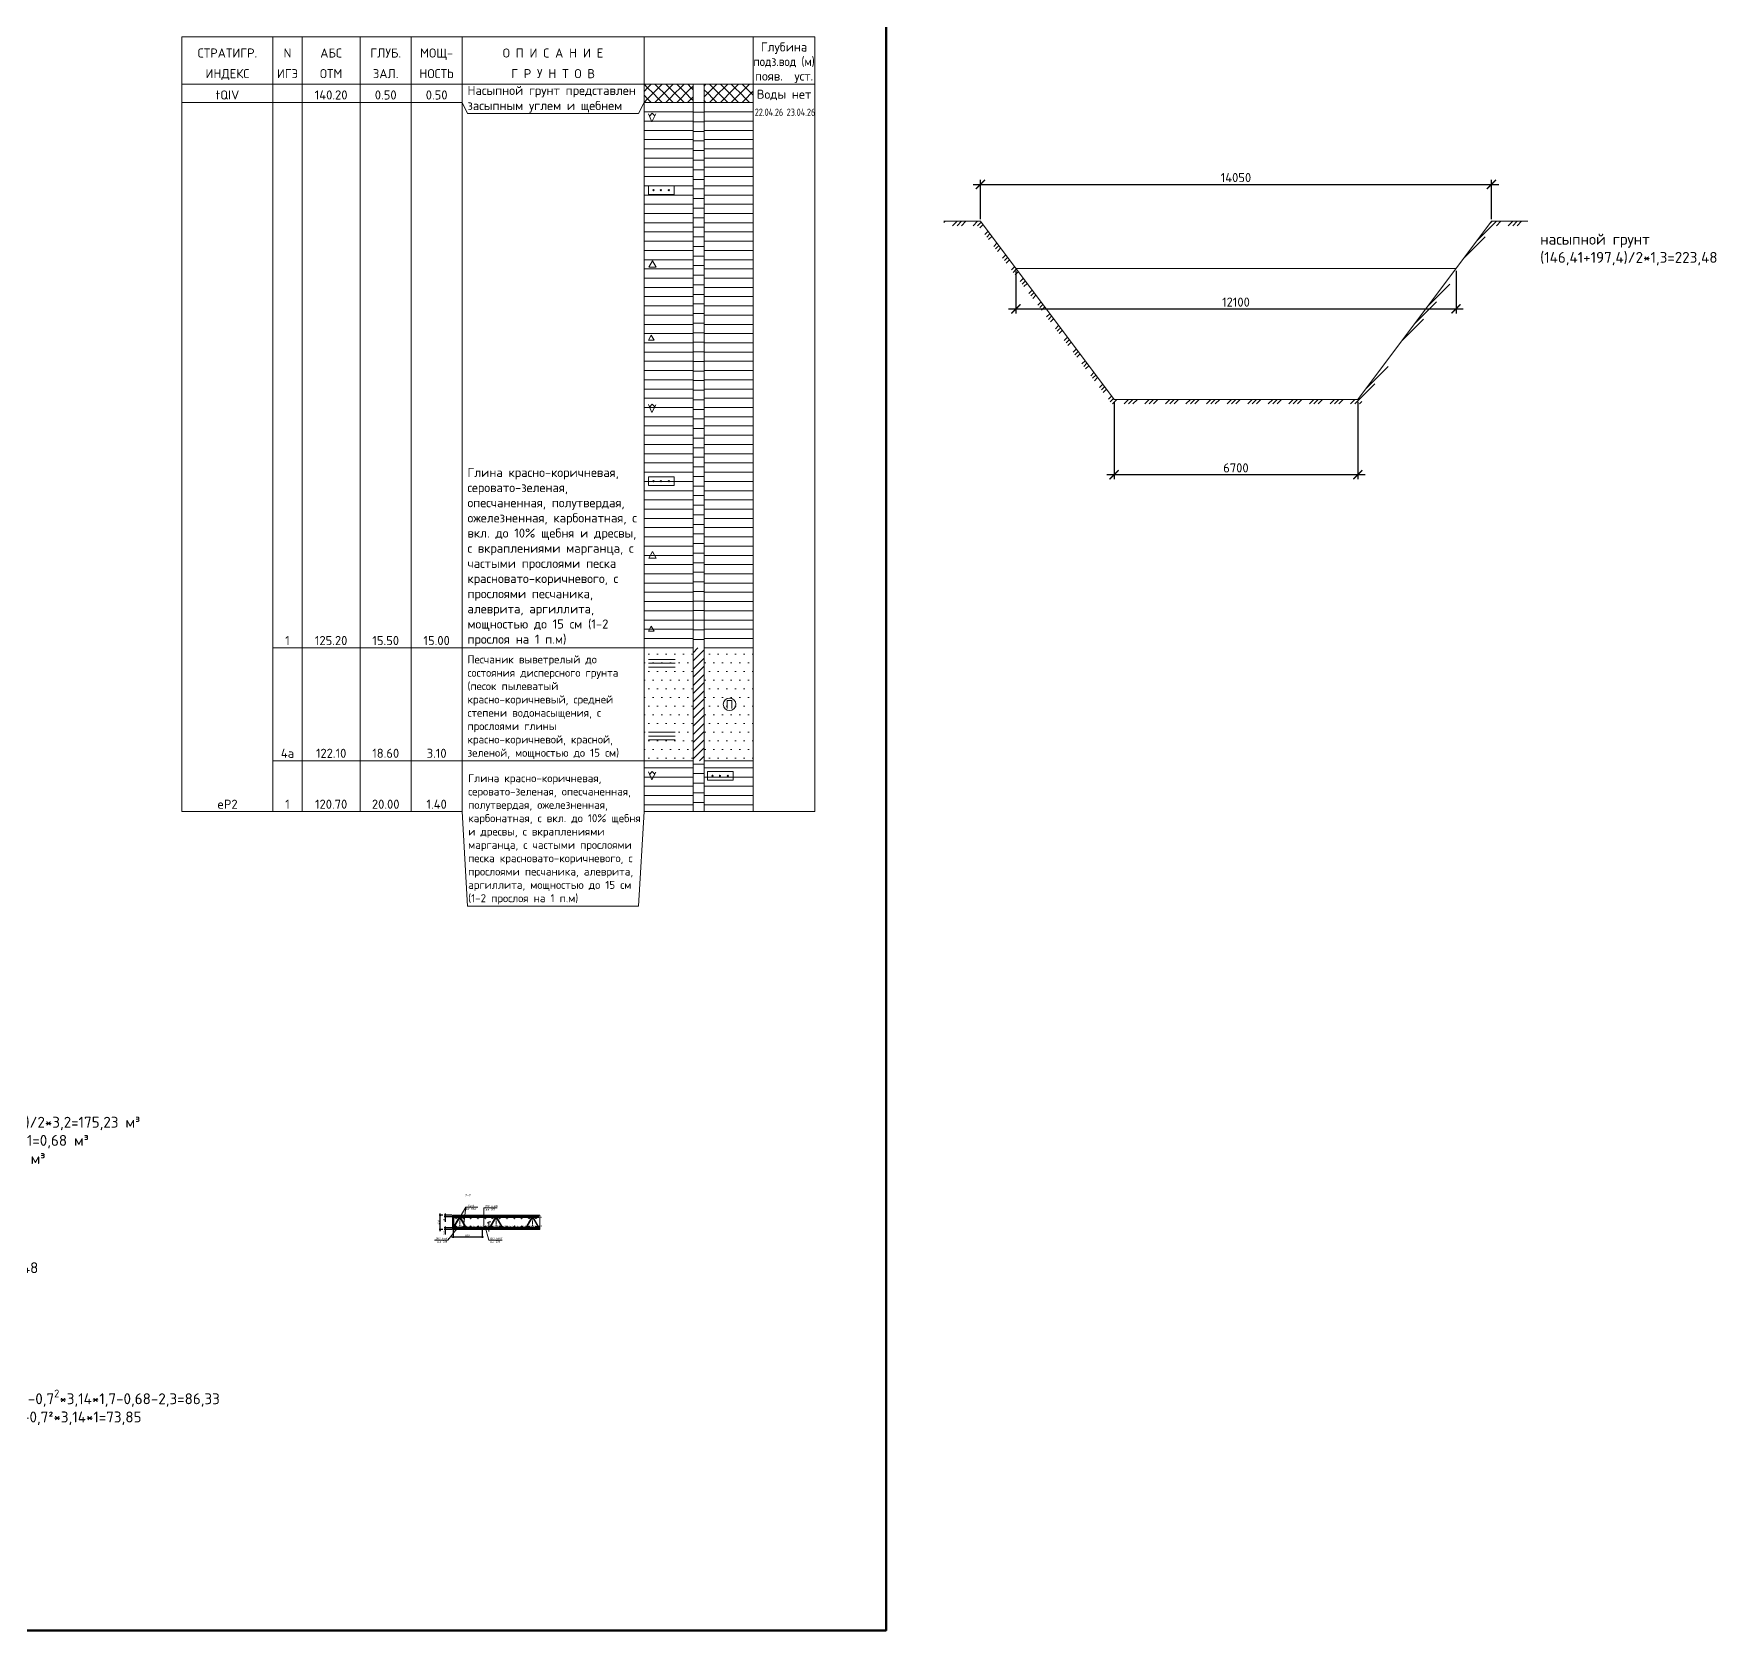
# Model space of a CAD drawing. Header units: metres. Extents: x 317593 to 442455, y 34945 to 102819.
# Drawn here: x 396201 to 442455, y 34945 to 78845 of the extents above; entities that cross this region are included whole.
import ezdxf
from ezdxf.enums import TextEntityAlignment as Align

# ---------------------------------------------------------------- set-up
doc = ezdxf.new("R2010")
doc.units = ezdxf.units.M
doc.header["$PDSIZE"] = 1
doc.linetypes.add('CENTER', pattern=[16, 10, -2, 2, -2])
doc.layers.get('0').update_dxf_attribs({"lineweight": 0})
doc.layers.get('Defpoints').update_dxf_attribs({"color": 3})
for name, color, linetype in [('Fill', 7, 'Continuous'), ('Skv', 7, 'Continuous'), ('Table', 7, 'Continuous')]:
    doc.layers.add(name, color=color, linetype=linetype)
for name, color, linetype, lineweight in [('арматура', 7, 'Continuous', 50), ('второстепенные', 7, 'Continuous', 25), ('выноски', 7, 'Continuous', 15), ('опалубка', 7, 'Continuous', 13), ('оси', 7, 'CENTER', 13), ('основная конструкция', 7, 'Continuous', 50), ('размеры', 7, 'Continuous', 15), ('текст', 7, 'Continuous', 18), ('штриховка', 7, 'Continuous', 9)]:
    doc.layers.add(name, color=color, linetype=linetype, lineweight=lineweight)
doc.layers.add('помощь', color=1, linetype='Continuous', lineweight=0, plot=False)
doc.styles.add('GOST 2.304', font='CS_Gost2304.shx')
doc.styles.add('ISOCPEUR', font='isocpeur.ttf')
doc.styles.add('СПДС', font='isocpeur.ttf')
doc.dimstyles.new('SPDS', dxfattribs={"dimscale": 10, "dimtxt": 2.5, "dimasz": 2.5, "dimexe": 1.25, "dimexo": 0.625, "dimtad": 1, "dimdec": 0, "dimrnd": 0.001, "dimtxsty": 'GOST 2.304', "dimblk": 'ARCHTICK', "dimblk1": 'ARCHTICK', "dimblk2": 'ARCHTICK', "dimcen": 2.5, "dimdle": 2, "dimadec": 0, "dimazin": 2, "dimtfac": 0.75, "dimtdec": 4, "dimtmove": 1, "dimatfit": 3, "dimfxl": 1, "dimtolj": 1, "dimarcsym": 1})
doc.dimstyles.new('SPDS-ISOCUP', dxfattribs={"dimscale": 10, "dimtxt": 2.5, "dimasz": 2.5, "dimexe": 1.25, "dimexo": 0.625, "dimtad": 1, "dimdec": 0, "dimrnd": 0.001, "dimtxsty": 'ISOCPEUR', "dimblk": 'ARCHTICK', "dimcen": 2.5, "dimdle": 2, "dimadec": 0, "dimazin": 2, "dimtfac": 0.75, "dimtdec": 0, "dimtmove": 1, "dimatfit": 3, "dimfxl": 1, "dimtolj": 1, "dimarcsym": 1})
pattern_1 = [(225, (-5052022.17, -22545.54), (3e-14, -300), [212.13, -212.134069]), (315, (-5052172.17, -22395.54), (300, 3e-14), [212.13, -212.134069]), (45, (-5052322.17, -22545.54), (3e-14, 300), [212.13, -212.134069]), (135, (-5052172.17, -22695.54), (-300, 3e-14), [212.13, -212.134069])]
pattern_2 = [(0, (-23494.05, -28462.18), (6e-14, 254), [])]
pattern_3 = [(0, (-23494.05, -28462.18), (119.0625, 238.125), [0, -238.125])]
pattern_4 = [(0, (-23494.05, -28462.18), (6e-14, 263.525), [])]

# ---------------------------------------------------------------- blocks, each defined once
blk = doc.blocks.new('каркасы')
at = {"layer": 'второстепенные', "ltscale": 10}
for points in [[(318737, 71676), (318949, 72050), (318959, 72044), (318747, 71670)], [(319138, 71676), (318926, 72050), (318915, 72044), (319127, 71670)]]:
    blk.add_lwpolyline(points, close=True, dxfattribs=at)
for centre in [(318768, 71745), (318910, 71995), (318965, 71995), (319109, 71741)]:
    blk.add_circle(centre, 6, dxfattribs=at)
at = {"layer": 'оси', "ltscale": 10}
blk.add_lwpolyline([(318937, 72062), (318937, 71692)], dxfattribs=at)
at = {"layer": 'помощь', "ltscale": 10}
blk.add_circle((319109, 71741), 7, dxfattribs=at)
blk = doc.blocks.new('*U35')
at = {"layer": 'второстепенные', "lineweight": 90}
blk.add_blockref('каркасы', (-318937, -71860), dxfattribs=at)
blk = doc.blocks.new('*U36')
at = {"layer": 'арматура', "color": 0, "linetype": 'ByBlock', "lineweight": -2, "transparency": 16777216}
for p in [(0, 0), (1000, 0), (2000, 0)]:
    blk.add_blockref('*U35', p, dxfattribs=at)
blk = doc.blocks.new('*U30')
at = {"layer": 'штриховка', "ltscale": 10}
h = blk.add_hatch(color=256, dxfattribs=at)
edge = h.paths.add_edge_path()
edge.add_arc((0, 0), 5, 0, 360)
at = {"layer": 'арматура', "ltscale": 10}
blk.add_circle((0, 0), 5, dxfattribs=at)
at = {"layer": 'помощь', "ltscale": 10, "style": 'СПДС'}
blk.add_text('10 (А400)', height=25, dxfattribs=at).set_placement((7, 8))
blk = doc.blocks.new('*U31')
at = {"layer": 'арматура', "ltscale": 10}
blk.add_blockref('*U30', (0, 0), dxfattribs=at)
blk = doc.blocks.new('*U32')
at = {"layer": 'арматура', "color": 0, "linetype": 'ByBlock', "lineweight": -2, "transparency": 16777216}
for p in [(0, 0), (200, 0), (400, 0), (600, 0), (800, 0), (1000, 0), (1200, 0), (1400, 0), (1600, 0), (1800, 0), (2000, 0), (2200, 0)]:
    blk.add_blockref('*U31', p, dxfattribs=at)
blk = doc.blocks.new('*U33')
at = {"layer": 'арматура', "ltscale": 10}
blk.add_blockref('*U30', (0, 0), dxfattribs=at)
blk = doc.blocks.new('*U34')
at = {"layer": 'арматура', "color": 0, "linetype": 'ByBlock', "lineweight": -2, "transparency": 16777216}
for p in [(0, 0), (200, 0), (400, 0), (600, 0), (800, 0), (1000, 0), (1200, 0), (1400, 0), (1600, 0), (1800, 0), (2000, 0), (2200, 0)]:
    blk.add_blockref('*U33', p, dxfattribs=at)
blk = doc.blocks.new('_ArchTick')
at = {"color": 0, "linetype": 'ByBlock', "lineweight": 30, "const_width": 0.15}
blk.add_lwpolyline([(-0.5, -0.5), (0.5, 0.5)], dxfattribs=at)
blk = doc.blocks.new('*D39')
at = {"layer": 'Defpoints', "color": 0, "ltscale": 100, "transparency": 16777216}
for p in [(407513, 45963), (407713, 45963), (407738, 46013)]:
    blk.add_point(p, dxfattribs=at)
at = {"layer": 'размеры', "color": 0, "lineweight": -2, "ltscale": 100, "transparency": 16777216}
for p, q in [((407725, 46013), (407488, 46013)), ((407700, 45963), (407488, 45963)), ((407513, 46053), (407513, 45963)), ((407513, 45963), (407513, 45828))]:
    blk.add_line(p, q, dxfattribs=at)
at = {"layer": 'размеры', "color": 0, "lineweight": -2, "ltscale": 100, "transparency": 16777216, "xscale": 50, "yscale": 50, "zscale": 50}
for p, rotation in [((407513, 46013), 90), ((407513, 45963), 270)]:
    blk.add_blockref('_ArchTick', p, dxfattribs=dict(at, rotation=rotation))
at = {"layer": 'размеры', "color": 0, "ltscale": 100, "transparency": 16777216, "insert": (407475, 45871), "char_height": 50, "attachment_point": 5, "rotation": 90, "style": 'ISOCPEUR'}
blk.add_mtext('\\A1;50', dxfattribs=at)
blk = doc.blocks.new('*D37')
at = {"layer": 'Defpoints', "color": 0, "ltscale": 100, "transparency": 16777216}
for p in [(407513, 46313), (407713, 46363), (407738, 46313)]:
    blk.add_point(p, dxfattribs=at)
at = {"layer": 'размеры', "color": 0, "lineweight": -2, "ltscale": 100, "transparency": 16777216}
for p, q in [((407700, 46363), (407488, 46363)), ((407725, 46313), (407488, 46313)), ((407513, 46403), (407513, 46313)), ((407513, 46313), (407513, 46178))]:
    blk.add_line(p, q, dxfattribs=at)
at = {"layer": 'размеры', "color": 0, "lineweight": -2, "ltscale": 100, "transparency": 16777216, "xscale": 50, "yscale": 50, "zscale": 50}
for p, rotation in [((407513, 46363), 90), ((407513, 46313), 270)]:
    blk.add_blockref('_ArchTick', p, dxfattribs=dict(at, rotation=rotation))
at = {"layer": 'размеры', "color": 0, "ltscale": 100, "transparency": 16777216, "insert": (407475, 46221), "char_height": 50, "attachment_point": 5, "rotation": 90, "style": 'ISOCPEUR'}
blk.add_mtext('\\A1;50', dxfattribs=at)
blk = doc.blocks.new('*D38')
at = {"layer": 'Defpoints', "color": 0, "ltscale": 100, "transparency": 16777216}
for p in [(407373, 46363), (407463, 46363), (407463, 45963)]:
    blk.add_point(p, dxfattribs=at)
at = {"layer": 'размеры', "color": 0, "lineweight": -2, "ltscale": 100, "transparency": 16777216}
for p, q in [((407450, 46363), (407348, 46363)), ((407373, 45923), (407373, 46403)), ((407450, 45963), (407348, 45963))]:
    blk.add_line(p, q, dxfattribs=at)
at = {"layer": 'размеры', "color": 0, "lineweight": -2, "ltscale": 100, "transparency": 16777216, "xscale": 50, "yscale": 50, "zscale": 50}
for p, rotation in [((407373, 46363), 90), ((407373, 45963), 270)]:
    blk.add_blockref('_ArchTick', p, dxfattribs=dict(at, rotation=rotation))
at = {"layer": 'размеры', "color": 0, "ltscale": 100, "transparency": 16777216, "insert": (407335, 46163), "char_height": 50, "attachment_point": 5, "rotation": 90, "style": 'ISOCPEUR'}
blk.add_mtext('\\A1;400', dxfattribs=at)
blk = doc.blocks.new('*D40')
at = {"layer": 'Defpoints', "color": 0, "ltscale": 100, "transparency": 16777216}
for p in [(407728, 46003), (408528, 45988), (408528, 45763)]:
    blk.add_point(p, dxfattribs=at)
at = {"layer": 'размеры', "color": 0, "lineweight": -2, "ltscale": 100, "transparency": 16777216}
for p, q in [((407728, 45991), (407728, 45738)), ((408528, 45976), (408528, 45738)), ((407688, 45763), (408568, 45763))]:
    blk.add_line(p, q, dxfattribs=at)
at = {"layer": 'размеры', "color": 0, "lineweight": -2, "ltscale": 100, "transparency": 16777216, "xscale": 50, "yscale": 50, "zscale": 50, "rotation": 180}
blk.add_blockref('_ArchTick', (407728, 45763), dxfattribs=at)
at = {"layer": 'размеры', "color": 0, "lineweight": -2, "ltscale": 100, "transparency": 16777216, "xscale": 50, "yscale": 50, "zscale": 50}
blk.add_blockref('_ArchTick', (408528, 45763), dxfattribs=at)
at = {"layer": 'размеры', "color": 0, "ltscale": 100, "transparency": 16777216, "insert": (408128, 45801), "char_height": 50, "attachment_point": 5, "style": 'ISOCPEUR'}
blk.add_mtext('\\A1;800', dxfattribs=at)
blk = doc.blocks.new('*D42')
at = {"layer": 'Defpoints', "color": 0, "ltscale": 10, "transparency": 16777216}
for p in [(425899, 68786), (432599, 68786), (432599, 66720)]:
    blk.add_point(p, dxfattribs=at)
at = {"layer": 'помощь', "color": 0, "lineweight": -2, "ltscale": 10, "transparency": 16777216}
for p, q in [((425899, 68723), (425899, 66595)), ((432599, 68723), (432599, 66595)), ((425699, 66720), (432799, 66720))]:
    blk.add_line(p, q, dxfattribs=at)
at = {"layer": 'помощь', "color": 0, "lineweight": -2, "ltscale": 10, "transparency": 16777216, "xscale": 250, "yscale": 250, "zscale": 250, "rotation": 180}
blk.add_blockref('_ArchTick', (425899, 66720), dxfattribs=at)
at = {"layer": 'помощь', "color": 0, "lineweight": -2, "ltscale": 10, "transparency": 16777216, "xscale": 250, "yscale": 250, "zscale": 250}
blk.add_blockref('_ArchTick', (432599, 66720), dxfattribs=at)
at = {"layer": 'помощь', "color": 0, "ltscale": 10, "transparency": 16777216, "insert": (429249, 66907), "char_height": 250, "attachment_point": 5, "style": 'ISOCPEUR'}
blk.add_mtext('\\A1;6700', dxfattribs=at)
blk = doc.blocks.new('*D41')
at = {"layer": 'Defpoints', "color": 0, "ltscale": 10, "transparency": 16777216}
for p in [(436274, 74700), (422224, 73686), (436274, 73686)]:
    blk.add_point(p, dxfattribs=at)
at = {"layer": 'помощь', "color": 0, "lineweight": -2, "ltscale": 10, "transparency": 16777216}
for p, q in [((422024, 74700), (436474, 74700)), ((422224, 73748), (422224, 74825)), ((436274, 73748), (436274, 74825))]:
    blk.add_line(p, q, dxfattribs=at)
at = {"layer": 'помощь', "color": 0, "lineweight": -2, "ltscale": 10, "transparency": 16777216, "xscale": 250, "yscale": 250, "zscale": 250, "rotation": 180}
blk.add_blockref('_ArchTick', (422224, 74700), dxfattribs=at)
at = {"layer": 'помощь', "color": 0, "lineweight": -2, "ltscale": 10, "transparency": 16777216, "xscale": 250, "yscale": 250, "zscale": 250}
blk.add_blockref('_ArchTick', (436274, 74700), dxfattribs=at)
at = {"layer": 'помощь', "color": 0, "ltscale": 10, "transparency": 16777216, "insert": (429249, 74888), "char_height": 250, "attachment_point": 5, "style": 'ISOCPEUR'}
blk.add_mtext('\\A1;14050', dxfattribs=at)
blk = doc.blocks.new('*D43')
at = {"layer": 'Defpoints', "color": 0, "ltscale": 10, "transparency": 16777216}
for p in [(423199, 72386), (435299, 72386), (435299, 71277)]:
    blk.add_point(p, dxfattribs=at)
at = {"layer": 'помощь', "color": 0, "lineweight": -2, "ltscale": 10, "transparency": 16777216}
for p, q in [((423199, 72323), (423199, 71152)), ((435299, 72323), (435299, 71152)), ((422999, 71277), (435499, 71277))]:
    blk.add_line(p, q, dxfattribs=at)
at = {"layer": 'помощь', "color": 0, "lineweight": -2, "ltscale": 10, "transparency": 16777216, "xscale": 250, "yscale": 250, "zscale": 250, "rotation": 180}
blk.add_blockref('_ArchTick', (423199, 71277), dxfattribs=at)
at = {"layer": 'помощь', "color": 0, "lineweight": -2, "ltscale": 10, "transparency": 16777216, "xscale": 250, "yscale": 250, "zscale": 250}
blk.add_blockref('_ArchTick', (435299, 71277), dxfattribs=at)
at = {"layer": 'помощь', "color": 0, "ltscale": 10, "transparency": 16777216, "insert": (429249, 71464), "char_height": 250, "attachment_point": 5, "style": 'ISOCPEUR'}
blk.add_mtext('\\A1;12100', dxfattribs=at)
blk = doc.blocks.new('IZ18')
at = {"color": 7, "linetype": 'Continuous', "lineweight": 0, "flags": 128}
for points in [[(-0.004, 0.224), (0.093, 0.004), (0.199, 0.221)], [(0.027, 0.157), (0.1, 0.234), (0.17, 0.164)]]:
    blk.add_lwpolyline(points, dxfattribs=at)
blk = doc.blocks.new('VK12')
at = {"color": 7, "linetype": 'Continuous', "lineweight": 0, "flags": 128}
blk.add_lwpolyline([(0.007, 0.007), (0.107, 0.182), (0.208, 0.007)], close=True, dxfattribs=at)
blk = doc.blocks.new('VK13')
at = {"color": 7, "linetype": 'Continuous', "lineweight": 0}
for p, q in [((0, 0), (0.075, 0.133)), ((0, 0), (0.152, 0)), ((0.075, 0.133), (0.152, 0))]:
    blk.add_line(p, q, dxfattribs=at)
blk = doc.blocks.new('PR09')
at = {"color": 19, "linetype": 'Continuous', "lineweight": 0, "flags": 128}
blk.add_lwpolyline([(-0.002, 0.24), (0.705, 0.24), (0.705, 0), (-0.002, 0)], close=True, dxfattribs=at)
at = {"color": 7, "linetype": 'Continuous', "lineweight": 0}
for centre in [(0.135, 0.121), (0.338, 0.119), (0.555, 0.119)]:
    blk.add_circle(centre, 0.0165, dxfattribs=at)

msp = doc.modelspace()

# ---------------------------------------------------------------- hatches: boundary and pattern name
at = {"layer": 'Fill'}
h = msp.add_hatch(dxfattribs=at)
h.set_pattern_fill('GR24', color=256, scale=1000, style=0, pattern_type=2)
h.set_pattern_definition(pattern_1)
h.paths.add_polyline_path([(412977.83, 77454.46), (414327.83, 77454.46), (414327.83, 76954.46), (412977.83, 76954.46)])
h = msp.add_hatch(dxfattribs=at)
h.set_pattern_fill('GR24', color=256, scale=1000, style=0, pattern_type=2)
h.set_pattern_definition(pattern_1)
h.paths.add_polyline_path([(414627.83, 77454.46), (415977.83, 77454.46), (415977.83, 76954.46), (414627.83, 76954.46)])
at = {"layer": 'штриховка'}
h = msp.add_hatch(dxfattribs=at)
h.set_pattern_fill('ANSI31', color=256, scale=80, angle=315, style=0)
h.set_pattern_definition(pattern_2)
h.paths.add_polyline_path([(412977.83, 76954.46), (414327.83, 76954.46), (414327.83, 61954.46), (412977.83, 61954.46)])
h = msp.add_hatch(dxfattribs=at)
h.set_pattern_fill('ANSI31', color=256, scale=83, angle=315, style=0)
h.set_pattern_definition(pattern_4)
h.paths.add_polyline_path([(414327.83, 76954.46), (414627.83, 76954.46), (414627.83, 61954.46), (414327.83, 61954.46)])
h = msp.add_hatch(dxfattribs=at)
h.set_pattern_fill('ANSI31', color=256, scale=80, angle=315, style=0)
h.set_pattern_definition(pattern_2)
h.paths.add_polyline_path([(414627.83, 76954.46), (415977.83, 76954.46), (415977.83, 61954.46), (414627.83, 61954.46)])
h = msp.add_hatch(dxfattribs=at)
h.set_pattern_fill('DOTS', color=256, scale=150, style=0)
h.set_pattern_definition(pattern_3)
h.paths.add_polyline_path([(412977.83, 61954.46), (414327.83, 61954.46), (414327.83, 58854.46), (412977.83, 58854.46)])
h = msp.add_hatch(dxfattribs=at)
h.set_pattern_fill('ANSI31', color=256, scale=50, style=0)
h.set_pattern_definition([(45, (-23494.05, -28462.18), (-112.2532, 112.2532), [])])
h.paths.add_polyline_path([(414327.83, 61954.46), (414627.83, 61954.46), (414627.83, 58854.46), (414327.83, 58854.46)])
h = msp.add_hatch(dxfattribs=at)
h.set_pattern_fill('DOTS', color=256, scale=150, style=0)
h.set_pattern_definition(pattern_3)
h.paths.add_polyline_path([(414627.83, 61954.46), (415977.83, 61954.46), (415977.83, 58854.46), (414627.83, 58854.46)])
h = msp.add_hatch(dxfattribs=at)
h.set_pattern_fill('ANSI31', color=256, scale=80, angle=315, style=0)
h.set_pattern_definition(pattern_2)
h.paths.add_polyline_path([(412977.83, 58854.46), (414327.83, 58854.46), (414327.83, 57454.46), (412977.83, 57454.46)])
h = msp.add_hatch(dxfattribs=at)
h.set_pattern_fill('ANSI31', color=256, scale=83, angle=315, style=0)
h.set_pattern_definition(pattern_4)
h.paths.add_polyline_path([(414327.83, 58854.46), (414627.83, 58854.46), (414627.83, 57454.46), (414327.83, 57454.46)])
h = msp.add_hatch(dxfattribs=at)
h.set_pattern_fill('ANSI31', color=256, scale=80, angle=315, style=0)
h.set_pattern_definition(pattern_2)
h.paths.add_polyline_path([(414627.83, 58854.46), (415977.83, 58854.46), (415977.83, 57454.46), (414627.83, 57454.46)])

# ---------------------------------------------------------------- linework, layer by layer
at = {"color": 7, "linetype": 'Continuous', "lineweight": 0}
for p, q in [((400277.83, 78754.46), (417677.83, 78754.46)), ((400277.83, 77454.46), (400277.83, 78754.46)), ((402777.83, 77454.46), (402777.83, 78754.46)), ((403577.83, 77454.46), (403577.83, 78754.46)), ((405177.83, 77454.46), (405177.83, 78754.46)), ((406577.83, 77454.46), (406577.83, 78754.46)), ((407977.83, 77454.46), (407977.83, 78754.46)), ((412977.83, 77454.46), (412977.83, 78754.46)), ((415977.83, 77454.46), (415977.83, 78754.46)), ((417677.83, 77454.46), (417677.83, 78754.46)), ((400277.83, 77454.46), (417677.83, 77454.46))]:
    msp.add_line(p, q, dxfattribs=at)
at = {"linetype": 'Continuous', "lineweight": 0}
for p, q in [((413097.83, 61638.13), (413832.83, 61638.13)), ((413097.83, 61533.13), (413832.83, 61533.13)), ((413097.83, 61428.13), (413832.83, 61428.13)), ((413097.83, 59638.13), (413832.83, 59638.13)), ((413097.83, 59533.13), (413832.83, 59533.13)), ((413097.83, 59428.13), (413832.83, 59428.13))]:
    msp.add_line(p, q, dxfattribs=at)
at = {"linetype": 'Continuous', "lineweight": 0, "flags": 128}
for points in [[(413100.83, 74661.13), (413807.83, 74661.13), (413807.83, 74421.13), (413100.83, 74421.13)], [(413100.83, 66661.13), (413807.83, 66661.13), (413807.83, 66421.13), (413100.83, 66421.13)]]:
    msp.add_lwpolyline(points, close=True, dxfattribs=at)
for points in [[(415266.83, 60294.46), (415266.83, 60514.19)], [(415266.83, 60514.19), (415388.9, 60514.19)], [(415388.9, 60514.19), (415388.9, 60294.46)]]:
    msp.add_lwpolyline(points, dxfattribs=at)
at = {"color": 7, "linetype": 'Continuous', "lineweight": 0}
for centre in [(413238.15, 74542.45), (413441.13, 74540.13), (413658.1, 74540.14), (413238.15, 66542.45), (413441.13, 66540.13), (413658.1, 66540.14)]:
    msp.add_circle(centre, 16.5, dxfattribs=at)
at = {"linetype": 'Continuous', "lineweight": 0}
msp.add_circle((415328.73, 60405.79), 173.29, dxfattribs=at)
at = {"layer": 'Skv', "color": 7, "linetype": 'Continuous', "lineweight": 0}
for p, q in [((412977.83, 77454.46), (414327.83, 77454.46)), ((415977.83, 77454.46), (414627.83, 77454.46)), ((412977.83, 76954.46), (414327.83, 76954.46)), ((414627.83, 76954.46), (415977.83, 76954.46)), ((412977.83, 61954.46), (414327.83, 61954.46)), ((414627.83, 61954.46), (415977.83, 61954.46)), ((412977.83, 58854.46), (414327.83, 58854.46)), ((414627.83, 58854.46), (415977.83, 58854.46)), ((412977.83, 57454.46), (414327.83, 57454.46)), ((414627.83, 57454.46), (415977.83, 57454.46))]:
    msp.add_line(p, q, dxfattribs=at)
msp.add_lwpolyline([(414327.83, 77454.46), (414627.83, 77454.46), (414627.83, 57454.46), (414327.83, 57454.46), (414327.83, 77454.46), (414327.83, 77454.46)], close=True, dxfattribs=at)
at = {"layer": 'Table', "color": 7, "linetype": 'Continuous', "lineweight": 0}
for p, q in [((400277.83, 77454.46), (400277.83, 57454.46)), ((402777.83, 77454.46), (402777.83, 57454.46)), ((403577.83, 77454.46), (403577.83, 57454.46)), ((405177.83, 77454.46), (405177.83, 57454.46)), ((406577.83, 77454.46), (406577.83, 57454.46)), ((407977.83, 77454.46), (407977.83, 57454.46)), ((412977.83, 77454.46), (412977.83, 57454.46)), ((415977.83, 77454.46), (415977.83, 57454.46)), ((417677.83, 77454.46), (417677.83, 57454.46)), ((400277.83, 76954.46), (402777.83, 76954.46)), ((402777.83, 76954.46), (403577.83, 76954.46)), ((403577.83, 76954.46), (405177.83, 76954.46)), ((405177.83, 76954.46), (406577.83, 76954.46)), ((406577.83, 76954.46), (407977.83, 76954.46)), ((407977.83, 76954.46), (408124.67, 76654.46)), ((412830.99, 76654.46), (412977.83, 76954.46)), ((408124.67, 76654.46), (412830.99, 76654.46)), ((402777.83, 61954.46), (403577.83, 61954.46)), ((403577.83, 61954.46), (405177.83, 61954.46)), ((405177.83, 61954.46), (406577.83, 61954.46)), ((406577.83, 61954.46), (407977.83, 61954.46)), ((407977.83, 61954.46), (412977.83, 61954.46)), ((402777.83, 58854.46), (403577.83, 58854.46)), ((403577.83, 58854.46), (405177.83, 58854.46)), ((405177.83, 58854.46), (406577.83, 58854.46)), ((406577.83, 58854.46), (407977.83, 58854.46)), ((407977.83, 58854.46), (412977.83, 58854.46)), ((400277.83, 57454.46), (402777.83, 57454.46)), ((402777.83, 57454.46), (403577.83, 57454.46)), ((403577.83, 57454.46), (405177.83, 57454.46)), ((405177.83, 57454.46), (406577.83, 57454.46)), ((406577.83, 57454.46), (407977.83, 57454.46)), ((407977.83, 57454.46), (408124.67, 54854.46)), ((412830.99, 54854.46), (412977.83, 57454.46)), ((415977.83, 57454.46), (417677.83, 57454.46)), ((408124.67, 54854.46), (412830.99, 54854.46))]:
    msp.add_line(p, q, dxfattribs=at)
at = {"layer": 'выноски', "linetype": 'Continuous', "ltscale": 10}
for p, q in [((407828.94, 46158.52), (408080.94, 46580.38)), ((408022.02, 46124.1), (408080.94, 46580.38)), ((408080.94, 46580.38), (408408.06, 46580.38)), ((408578.14, 46565.21), (408945.26, 46565.21)), ((408578.14, 46313.25), (408578.14, 46565.21)), ((408578.14, 46013.25), (408578.14, 46565.21)), ((407830.2, 45988.25), (407590.11, 45674.8)), ((408612.92, 46043.25), (408710.39, 45674.8)), ((407590.11, 45674.8), (407222.99, 45674.8)), ((408710.39, 45674.8), (409077.51, 45674.8))]:
    msp.add_line(p, q, dxfattribs=at)
at = {"layer": 'выноски', "color": 7, "linetype": 'Continuous', "true_color": 0xffffff}
for p, q in [((408665.42, 46150.75), (408765.42, 46175.75)), ((408715.42, 46138.25), (408665.42, 46150.75)), ((408765.42, 46175.75), (408715.42, 46188.25)), ((408715.42, 45913.25), (408715.42, 46138.25))]:
    msp.add_line(p, q, dxfattribs=at)
at = {"layer": 'выноски', "linetype": 'Continuous', "ltscale": 10}
for points in [[(408597.23, 46289.91), (408601.48, 46294.16), (408559.05, 46336.58), (408554.81, 46332.34)], [(408597.23, 45989.91), (408601.48, 45994.16), (408559.05, 46036.58), (408554.81, 46032.34)]]:
    msp.add_lwpolyline(points, close=True, dxfattribs=at)
at = {"layer": 'опалубка', "ltscale": 200}
msp.add_lwpolyline([(407712.92, 45963.25), (410112.92, 45963.25), (410112.92, 46363.25), (407712.92, 46363.25)], close=True, dxfattribs=at)
at = {"layer": 'основная конструкция', "ltscale": 10}
msp.add_lwpolyline([(408527.92, 46338.25), (407742.92, 46338.25, 0.41421356), (407727.92, 46323.25), (407727.92, 46003.25, 0.41421356), (407742.92, 45988.25), (408527.92, 45988.25)], format="xyb", dxfattribs=at)
for points in [[(407737.92, 46313.25), (410087.92, 46313.25)], [(407737.92, 46013.25), (410087.92, 46013.25)]]:
    msp.add_lwpolyline(points, dxfattribs=at)
at = {"layer": 'помощь', "ltscale": 10}
msp.add_line((423198.55, 72385.9), (435298.55, 72385.9), dxfattribs=at)
at = {"layer": 'помощь', "lineweight": 53, "ltscale": 10}
msp.add_lwpolyline([(317592.76, 102819.38), (419633.95, 102819.38), (419633.95, 34945.23), (317592.76, 34945.23)], close=True, dxfattribs=at)
at = {"layer": 'штриховка', "ltscale": 50}
msp.add_lwpolyline([(421223.55, 73685.9), (422223.55, 73685.9), (425898.55, 68785.9), (432598.55, 68785.9), (436273.55, 73685.9), (437273.55, 73685.9)], dxfattribs=at)
at = {"layer": 'штриховка', "linetype": 'Continuous', "ltscale": 50}
for points in [[(421223.55, 73652.7), (421256.75, 73685.9)], [(421462.44, 73565.9), (421582.44, 73685.9)], [(421582.44, 73565.9), (421702.44, 73685.9)], [(421702.44, 73565.9), (421822.44, 73685.9)], [(422028.12, 73565.9), (422148.12, 73685.9)], [(422148.12, 73565.9), (422242.65, 73660.43)], [(422241.33, 73539.11), (422294.08, 73591.86)], [(436223.43, 73619.07), (436290.26, 73685.9)], [(436263.46, 73539.11), (436410.26, 73685.9)], [(436410.26, 73565.9), (436530.26, 73685.9)], [(436735.95, 73565.9), (436855.95, 73685.9)], [(436855.95, 73565.9), (436975.95, 73685.9)], [(436975.95, 73565.9), (437095.95, 73685.9)], [(422208.37, 73506.15), (422241.33, 73539.11)], [(422347.95, 73320.04), (422433.66, 73405.76)], [(422399.38, 73251.47), (422485.09, 73337.18)], [(422450.81, 73182.9), (422536.52, 73268.61)], [(422590.38, 72996.79), (422676.1, 73082.51)], [(435817.78, 72973.42), (436103.43, 73259.07)], [(435863.43, 73139.07), (436263.46, 73539.11)], [(422641.81, 72928.22), (422687.01, 72973.42)], [(422687.01, 72973.42), (422727.53, 73013.94)], [(422693.24, 72859.65), (422778.96, 72945.36)], [(422832.82, 72673.54), (422918.54, 72759.26)], [(422884.25, 72604.97), (422969.96, 72690.69)], [(422935.68, 72536.4), (423021.39, 72622.11)], [(435503.43, 72659.07), (435817.78, 72973.42)], [(423075.26, 72350.29), (423132.7, 72407.73)], [(423126.69, 72281.72), (423212.4, 72367.44)], [(423132.7, 72407.73), (423160.97, 72436.01)], [(423178.12, 72213.15), (423263.83, 72298.87)], [(423317.69, 72027.05), (423403.41, 72112.76)], [(423369.12, 71958.47), (423454.84, 72044.19)], [(423420.55, 71889.9), (423506.27, 71975.62)], [(423560.13, 71703.8), (423645.85, 71789.51)], [(423611.56, 71635.23), (423697.27, 71720.94)], [(434526.37, 71356.33), (435012.09, 71842.05)], [(435012.09, 71842.05), (435126.37, 71956.33)], [(423662.99, 71566.65), (423748.7, 71652.37)], [(423802.57, 71380.55), (423888.28, 71466.26)], [(423854, 71311.98), (423939.71, 71397.69)], [(423905.43, 71243.41), (423938.38, 71276.36)], [(423938.38, 71276.36), (423991.14, 71329.12)], [(434166.37, 70876.33), (434566.41, 71276.36)], [(434566.41, 71276.36), (434766.37, 71476.33)], [(424045, 71057.3), (424130.72, 71143.01)], [(424096.43, 70988.73), (424182.15, 71074.44)], [(424147.86, 70920.16), (424233.58, 71005.87)], [(424287.44, 70734.05), (424373.16, 70819.76)], [(434120.72, 70710.68), (434406.37, 70996.33)], [(424338.87, 70665.48), (424384.07, 70710.68)], [(424384.07, 70710.68), (424424.58, 70751.19)], [(424390.3, 70596.91), (424476.01, 70682.62)], [(424529.88, 70410.8), (424615.59, 70496.52)], [(424581.31, 70342.23), (424667.02, 70427.94)], [(424632.73, 70273.66), (424718.45, 70359.37)], [(433806.37, 70396.33), (434120.72, 70710.68)], [(424772.31, 70087.55), (424829.75, 70144.99)], [(424823.74, 70018.98), (424909.46, 70104.7)], [(424829.75, 70144.99), (424858.03, 70173.27)], [(424875.17, 69950.41), (424960.89, 70036.12)], [(425014.75, 69764.3), (425100.47, 69850.02)], [(425066.18, 69695.73), (425151.89, 69781.45)], [(425117.61, 69627.16), (425203.32, 69712.88)], [(425257.19, 69441.06), (425342.9, 69526.77)], [(425308.62, 69372.48), (425394.33, 69458.2)], [(425360.04, 69303.91), (425445.76, 69389.63)], [(432829.32, 69093.59), (433315.04, 69579.31)], [(433315.04, 69579.31), (433429.32, 69693.59)], [(425499.62, 69117.81), (425585.34, 69203.52)], [(425551.05, 69049.23), (425636.77, 69134.95)], [(425602.48, 68980.66), (425635.44, 69013.62)], [(425635.44, 69013.62), (425688.2, 69066.38)], [(432521.63, 68665.9), (432869.35, 69013.62)], [(432869.35, 69013.62), (433069.32, 69213.59)], [(425742.06, 68794.56), (425827.78, 68880.27)], [(425793.49, 68725.99), (425879.2, 68811.7)], [(425853.41, 68665.9), (425973.41, 68785.9)], [(426179.09, 68665.9), (426299.09, 68785.9)], [(426299.09, 68665.9), (426419.09, 68785.9)], [(426419.09, 68665.9), (426539.09, 68785.9)], [(426744.78, 68665.9), (426864.78, 68785.9)], [(426864.78, 68665.9), (426984.78, 68785.9)], [(426984.78, 68665.9), (427104.78, 68785.9)], [(427310.46, 68665.9), (427430.46, 68785.9)], [(427430.46, 68665.9), (427550.46, 68785.9)], [(427550.46, 68665.9), (427670.46, 68785.9)], [(427876.15, 68665.9), (427996.15, 68785.9)], [(427996.15, 68665.9), (428116.15, 68785.9)], [(428116.15, 68665.9), (428236.15, 68785.9)], [(428441.83, 68665.9), (428561.83, 68785.9)], [(428561.83, 68665.9), (428681.83, 68785.9)], [(428681.83, 68665.9), (428801.83, 68785.9)], [(429007.52, 68665.9), (429127.52, 68785.9)], [(429127.52, 68665.9), (429247.52, 68785.9)], [(429247.52, 68665.9), (429367.52, 68785.9)], [(429573.2, 68665.9), (429693.2, 68785.9)], [(429693.2, 68665.9), (429813.2, 68785.9)], [(429813.2, 68665.9), (429933.2, 68785.9)], [(430138.89, 68665.9), (430258.89, 68785.9)], [(430258.89, 68665.9), (430378.89, 68785.9)], [(430378.89, 68665.9), (430498.89, 68785.9)], [(430704.57, 68665.9), (430824.57, 68785.9)], [(430824.57, 68665.9), (430944.57, 68785.9)], [(430944.57, 68665.9), (431064.57, 68785.9)], [(431270.26, 68665.9), (431390.26, 68785.9)], [(431390.26, 68665.9), (431510.26, 68785.9)], [(431510.26, 68665.9), (431630.26, 68785.9)], [(431835.95, 68665.9), (431955.95, 68785.9)], [(431955.95, 68665.9), (432075.95, 68785.9)], [(432075.95, 68665.9), (432195.95, 68785.9)], [(432401.63, 68665.9), (432521.63, 68785.9)], [(432641.63, 68665.9), (432709.32, 68733.59)]]:
    msp.add_lwpolyline(points, dxfattribs=at)

# ---------------------------------------------------------------- block references
at = {"layer": 'Skv', "xscale": 1000, "yscale": 1000, "zscale": 1000}
for name, p in [('IZ18', (413102.83, 76421.13)), ('VK12', (413102.83, 72421.13)), ('VK13', (413102.83, 70421.13)), ('IZ18', (413102.83, 68421.13)), ('VK12', (413102.83, 64421.13)), ('VK13', (413102.83, 62421.13)), ('IZ18', (413102.83, 58321.13)), ('PR09', (414727.83, 58321.13))]:
    msp.add_blockref(name, p, dxfattribs=at)
at = {"layer": 'арматура', "lineweight": 90}
msp.add_blockref('*U36', (407912.92, 46161.47), dxfattribs=at)
at = {"layer": 'арматура'}
for name, p in [('*U32', (407812.92, 46283.25)), ('*U34', (407812.92, 46043.25))]:
    msp.add_blockref(name, p, dxfattribs=at)

# ---------------------------------------------------------------- texts
at = {"layer": 'выноски', "linetype": 'Continuous', "ltscale": 10, "char_height": 50, "style": 'ISOCPEUR'}
for s, insert, width, attachment_point in [('\\f|b0|i0|c0|p34;\\W1.0000000000;\\T1.0000000000;\\o\\lшаг 1000', (408368.54, 46562.38), 416.6667, 3), ('\\f|b0|i0|c0|p34;\\W1.0000000000;\\T1.0000000000;\\o\\lКр-1', (408302.48, 46648.38), 219.0476, 3), ('\\f|b0|i0|c0|p34;\\W1.0000000000;\\T1.0000000000;\\o\\l∅12 А500С', (408608.14, 46633.21), 471.4286, 1), ('\\f|b0|i0|c0|p34;\\W1.0000000000;\\T1.0000000000;\\o\\lшаг 200', (408617.66, 46547.21), 378.5714, 1), ('\\f|b0|i0|c0|p34;\\W1.0000000000;\\T1.0000000000;\\o\\l∅12 А500С', (407252.99, 45742.8), 471.4286, 1), ('\\f|b0|i0|c0|p34;\\W1.0000000000;\\T1.0000000000;\\o\\lшаг 200', (407295.01, 45656.8), 378.5714, 1), ('\\f|b0|i0|c0|p34;\\W1.0000000000;\\T1.0000000000;\\o\\l∅12 А500С', (408740.39, 45742.8), 471.4286, 1), ('\\f|b0|i0|c0|p34;\\W1.0000000000;\\T1.0000000000;\\o\\lшаг 200', (408749.91, 45656.8), 378.5714, 1)]:
    msp.add_mtext(s, dxfattribs=dict(at, insert=insert, width=width, attachment_point=attachment_point))
at = {"layer": 'помощь', "ltscale": 10, "char_height": 300, "attachment_point": 1, "style": 'ISOCPEUR'}
for s, insert in [('\\A1;насыпной грунт\\P(146,41+197,4)/2*1,3=223,48', (437610.64, 73343.85)), ('\\A1;котлован - (21,16+88,36)/2*3,2=175,23 м³\\Pподготовка - 2,6*2,6*0,1=0,68 м³\\Pбетон - 2,4*2,4*0,4=2,3 м³\\P\\Pгидроизоляция \\P2,4*2,4+9,6*0,4=9,6 м²\\P\\Pарматура\\P%%C12 а500с 2,35 12*2*2=48\\P1,89 12*2+4*2=32\\Pкр-1\\P%%C10 а240 2,35 2*2*3=12\\P%%C10 а240 0,43 6*2*3=36\\P\\Pобратная засыпка - \\Pпесок (21,16+62,41)/2*2,2-0,7{\\H0.7x;\\S2^ ;}*3,14*1,7-0,68-2,3=86,33\\Pгрунт (62,41+88,36)/2*1-0,7²*3,14*1=73,85', (391584.8, 49065.79))]:
    msp.add_mtext_dynamic_manual_height_columns(s, width=16654.1222, gutter_width=2326.03, heights=[0], dxfattribs=dict(at, insert=insert))
at = {"layer": 'текст', "lineweight": 25, "style": 'ISOCPEUR'}
for s, p in [('СТРАТИГР.', (401527.83, 78187.79)), ('N', (403177.83, 78187.79)), ('АБС', (404377.83, 78187.79)), ('ГЛУБ.', (405877.83, 78187.79)), ('МОЩ-', (407277.83, 78187.79)), ('О П И С А Н И Е', (410477.83, 78187.79)), ('Глубина', (416827.83, 78354.46)), ('ИНДЕКС', (401527.83, 77621.13)), ('ИГЭ', (403177.83, 77621.13)), ('ОТМ', (404377.83, 77621.13)), ('ЗАЛ.', (405877.83, 77621.13)), ('НОСТЬ', (407277.83, 77621.13)), ('Г Р У Н Т О В', (410477.83, 77621.13)), ('появ.  уст.', (416827.83, 77554.46)), ('tQIV', (401527.83, 77034.46)), ('140.20', (404377.83, 77034.46)), ('0.50', (405877.83, 77034.46)), ('0.50', (407277.83, 77034.46)), ('Воды нет', (416827.83, 77054.46)), ('1', (403177.83, 62034.46)), ('125.20', (404377.83, 62034.46)), ('15.50', (405877.83, 62034.46)), ('15.00', (407277.83, 62034.46)), ('4а', (403177.83, 58934.46)), ('122.10', (404377.83, 58934.46)), ('18.60', (405877.83, 58934.46)), ('3.10', (407277.83, 58934.46)), ('eP2', (401527.83, 57534.46)), ('1', (403177.83, 57534.46)), ('120.70', (404377.83, 57534.46)), ('20.00', (405877.83, 57534.46)), ('1.40', (407277.83, 57534.46))]:
    msp.add_text(s, height=250, dxfattribs=at).set_placement(p, align=Align.CENTER)
at = {"layer": 'текст', "lineweight": 25, "style": 'ISOCPEUR', "width": 0.9}
msp.add_text('подз.вод (м)', height=250, dxfattribs=at).set_placement((416827.83, 77954.46), align=Align.CENTER)
at = {"layer": 'текст', "lineweight": 25, "style": 'ISOCPEUR', "width": 0.8}
for s, p in [('22.04.26', (416022.8, 76583.97)), ('23.04.26', (416900.33, 76584.23))]:
    msp.add_text(s, height=200, dxfattribs=at).set_placement(p)
at = {"layer": 'текст', "style": 'ISOCPEUR'}
for s, insert, char_height, width, attachment_point in [('Насыпной грунт представлен засыпным углем и щебнем', (408124.67, 76674.46), 250, 4830, 7), ('Глина красно-коричневая, серовато-зеленая, опесчаненная, полутвердая, ожелезненная, карбонатная, с вкл. до 10% щебня и дресвы, с вкраплениями марганца, с частыми прослоями песка красновато-коричневого, с прослоями песчаника, алеврита, аргиллита, мощностью до 15 см (1-2 прослоя на 1 п.м)', (408124.67, 62004.46), 250, 4830, 7), ('Песчаник выветрелый до состояния дисперсного грунта (песок пылеватый красно-коричневый, средней степени водонасыщения, с прослоями глины красно-коричневой, красной, зеленой, мощностью до 15 см)', (408124.67, 58904.46), 220, 4830, 7), ('Глина красно-коричневая, серовато-зеленая, опесчаненная, полутвердая, ожелезненная, карбонатная, с вкл. до 10% щебня и дресвы, с вкраплениями марганца, с частыми прослоями песка красновато-коричневого, с прослоями песчаника, алеврита, аргиллита, мощностью до 15 см (1-2 прослоя на 1 п.м)', (408144.67, 54904.46), 220, 4751.1305, 7), ('2-2', (408137.92, 46909.23), 70, 140.7, 5)]:
    msp.add_mtext(s, dxfattribs=dict(at, insert=insert, char_height=char_height, width=width, attachment_point=attachment_point))

# ---------------------------------------------------------------- dimensions: what is measured, and where the dimension line sits
at = {"layer": 'помощь', "ltscale": 10}
for base, p1, p2, picture, middle in [((436273.55, 74700.22), (422223.55, 73685.9), (436273.55, 73685.9), '*D41', (429248.55, 74887.72)), ((435298.55, 71276.8), (423198.55, 72385.9), (435298.55, 72385.9), '*D43', (429248.55, 71464.3)), ((432598.55, 66719.75), (425898.55, 68785.9), (432598.55, 68785.9), '*D42', (429248.55, 66907.25))]:
    dim = msp.add_linear_dim(base=base, p1=p1, p2=p2, dimstyle='SPDS-ISOCUP', override={"dimscale": 100}, dxfattribs=at)
    dim.commit()
    dim.dimension.update_dxf_attribs({"geometry": picture, "text_midpoint": middle})
at = {"layer": 'размеры', "ltscale": 100}
for base, p1, p2, picture, middle in [((407372.92, 46363.25), (407462.92, 45963.25), (407462.92, 46363.25), '*D38', (407335.42, 46163.25)), ((407512.92, 46313.25), (407712.92, 46363.25), (407737.92, 46313.25), '*D37', (407475.42, 46220.75)), ((407512.92, 45963.25), (407737.92, 46013.25), (407712.92, 45963.25), '*D39', (407475.42, 45870.75))]:
    dim = msp.add_linear_dim(base=base, p1=p1, p2=p2, angle=90, dimstyle='SPDS', override={"dimscale": 20, "dimtxsty": 'ISOCPEUR', "dimtmove": 0}, dxfattribs=at)
    dim.commit()
    dim.dimension.update_dxf_attribs({"geometry": picture, "text_midpoint": middle})
dim = msp.add_linear_dim(base=(408527.92, 45763.25), p1=(407727.92, 46003.25), p2=(408527.92, 45988.25), dimstyle='SPDS', override={"dimscale": 20, "dimtxsty": 'ISOCPEUR', "dimtmove": 0}, dxfattribs=at)
dim.commit()
dim.dimension.update_dxf_attribs({"geometry": '*D40', "text_midpoint": (408127.92, 45800.75)})

doc.saveas('drawing.dxf')
